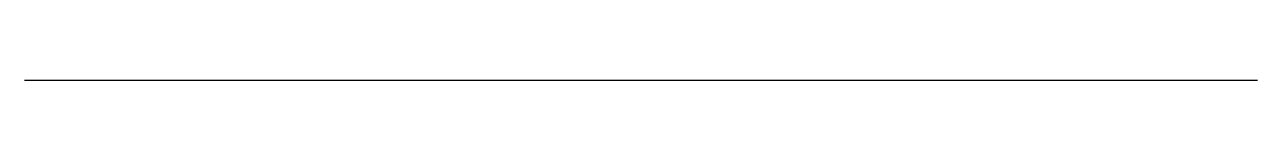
# Model space of a CAD drawing. Header units: inches. Extents: x 0 to 240, y 0 to 0.
import ezdxf

# ---------------------------------------------------------------- set-up
doc = ezdxf.new("R2010")
doc.units = ezdxf.units.IN
doc.layers.get('0').update_dxf_attribs({"linetype": 'CONTINUOUS', "lineweight": 25, "true_color": 0x000000})

msp = doc.modelspace()

# ---------------------------------------------------------------- linework, layer by layer
at = {"lineweight": 25, "true_color": 0x000000}
msp.add_line((0, 0), (240, 0), dxfattribs=at)

doc.saveas('drawing.dxf')
